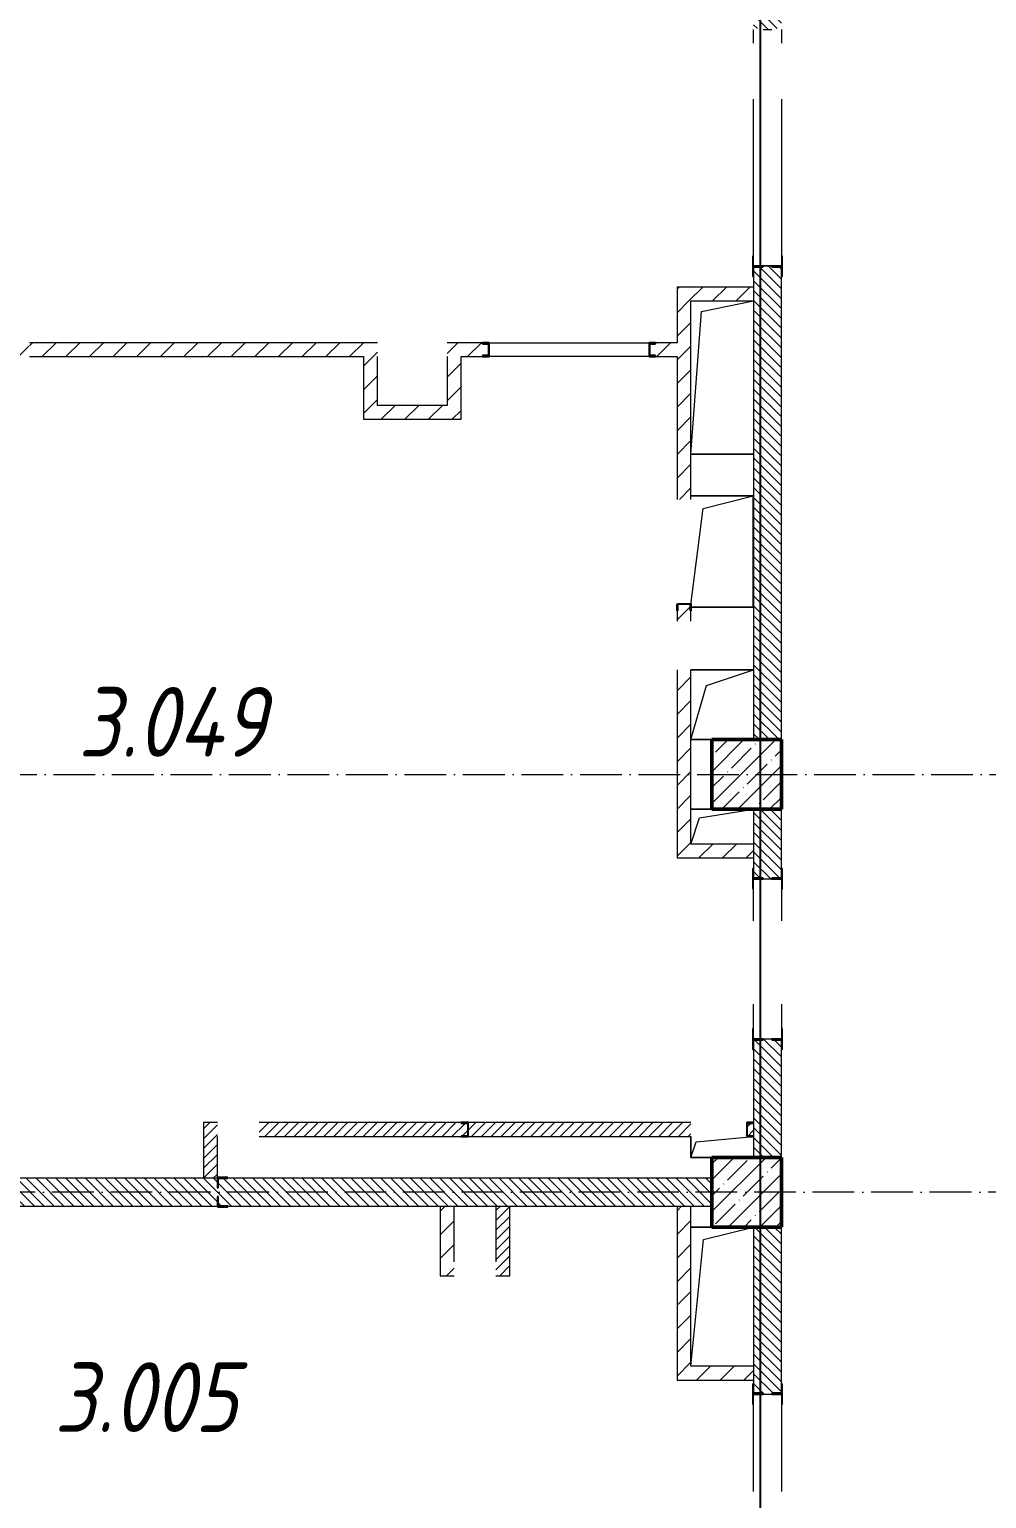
# Model space of a CAD drawing. Header units: millimetres. Extents: x -135211 to 49383, y -8033 to 228499.
# Drawn here: x -129742 to -122870, y 149213 to 159763 of the extents above; entities that cross this region are included whole.
import ezdxf

# ---------------------------------------------------------------- set-up
doc = ezdxf.new("R2010")
doc.units = ezdxf.units.MM
doc.linetypes.add('50_200_ШТРИХ_1Т_ш5_п1_п1_', pattern=[700, 500, -100, 0, -100])
for name, color, linetype, lineweight in [('A-FLOR-____-OTLN', 7, 'Continuous', 9), ('A-GENM-____-MCUT', 7, 'Continuous', 25), ('A-GENM-____-OTLN', 7, 'Continuous', 9), ('A-GENM-____-OTLN-1', 7, 'Continuous', 25), ('A-WALL-____-MCUT-3', 7, 'Continuous', 9), ('A-WALL-____-PATT-1', 7, 'Continuous', 9), ('A-WALL-FNSH-MCUT-1', 7, 'Continuous', 9), ('I-WALL-____-OTLN', 7, 'Continuous', 9), ('S-COLS-____-MCUT', 7, 'Continuous', 50), ('S-COLS-____-OTLN', 7, 'Continuous', 9), ('S-GRID-____-OTLN-1', 7, '50_200_ШТРИХ_1Т_ш5_п1_п1_', 9), ('Марки помещений', 7, 'Continuous', 9)]:
    doc.layers.add(name, color=color, linetype=linetype, lineweight=lineweight)
doc.styles.add('ISOCPEUR_I_2', font='isocpeui.ttf', dxfattribs={"width": 0.85, "height": 2.3})
pattern_1 = [(45, (-129942.25, 127932.03), (-84.8528, 84.8528), [])]
pattern_2 = [(135, (-129942.255, 127932.027), (-35.35534, -35.35534), [])]
pattern_3 = [(45, (-129942.255, 127932.027), (-35.35534, 35.35534), [])]

# ---------------------------------------------------------------- blocks, each defined once
blk = doc.blocks.new('BSC_Колонна _Прямоугольная - 500х500-V44-АР1_План отверстий 3 этажа в осях 1-64_А-ГГ')
at = {"layer": 'S-COLS-____-OTLN'}
h = blk.add_hatch(dxfattribs=at)
h.set_pattern_fill('FP_81', color=256, style=0, pattern_type=2)
h.set_pattern_definition([(45, (-5350, -26481.04), (-114.0493, 114.0493), []), (45, (-5235.95, -26481.04), (-114.0493, 114.0493), [201.613, -40.323, 3.353, -36.97])])
h.paths.add_polyline_path([(-250, -250), (250, -250), (250, 250), (-250, 250)], flags=0)
at = {"layer": 'S-COLS-____-MCUT'}
for p, q in [((250, 250), (-250, 250)), ((-250, 250), (-250, -250)), ((250, -250), (250, 250)), ((-250, -250), (250, -250))]:
    blk.add_line(p, q, dxfattribs=at)
blk = doc.blocks.new('BSC_Колонна _Прямоугольная - 500х500-V51-АР1_План отверстий 3 этажа в осях 1-64_А-ГГ')
at = {"layer": 'S-COLS-____-OTLN'}
h = blk.add_hatch(dxfattribs=at)
h.set_pattern_fill('FP_88', color=256, style=0, pattern_type=2)
h.set_pattern_definition([(45, (-5350, -23481.04), (-114.0493, 114.0493), []), (45, (-5235.95, -23481.04), (-114.0493, 114.0493), [201.613, -40.323, 3.353, -36.97])])
h.paths.add_polyline_path([(-250, -250), (250, -250), (250, 250), (-250, 250)], flags=0)
at = {"layer": 'S-COLS-____-MCUT'}
for p, q in [((250, 250), (-250, 250)), ((-250, 250), (-250, -250)), ((250, -250), (250, 250)), ((-250, -250), (250, -250))]:
    blk.add_line(p, q, dxfattribs=at)
blk = doc.blocks.new('154_Стойка_СКБ_Швеллер - СМ-2180_100-28318692-АР1_План отверстий 3 этажа в осях 1-64_А-ГГ')
at = {"layer": 'A-GENM-____-MCUT'}
for p, q in [((171, 50), (125, 50)), ((125, 50), (125, -50)), ((129.5, 42.4), (171, 42.4)), ((129.5, -42.4), (129.5, 42.4)), ((171, 42.4), (171, 50)), ((125, -50), (171, -50)), ((171, -42.4), (129.5, -42.4)), ((171, -50), (171, -42.4))]:
    blk.add_line(p, q, dxfattribs=at)
blk = doc.blocks.new('Фахверк_СКБ_Уголок - 200_3550-28187522-АР1_План отверстий 3 этажа в осях 1-64_А-ГГ')
at = {"layer": 'A-GENM-____-MCUT'}
for p, q in [((125, 156), (50, 156)), ((50, 156), (50, 150)), ((50, 150), (119, 150)), ((119, 150), (119, 81)), ((125, 81), (125, 156)), ((119, 81), (125, 81)), ((125, 19), (119, 19)), ((119, 19), (119, -50)), ((125, -56), (125, 19)), ((119, -50), (50, -50)), ((50, -50), (50, -56)), ((50, -56), (125, -56))]:
    blk.add_line(p, q, dxfattribs=at)
blk = doc.blocks.new('154_Фахверк_СКБ_Швеллер - Тип_100_3960-28331862-АР1_План отверстий 3 этажа в осях 1-64_А-ГГ')
at = {"layer": 'A-GENM-____-MCUT'}
for p, q in [((175, 50), (125, 50)), ((125, 50), (125, -50)), ((128, 47), (175, 47)), ((128, -47), (128, 47)), ((175, 47), (175, 50)), ((125, -50), (175, -50)), ((175, -47), (128, -47)), ((175, -50), (175, -47))]:
    blk.add_line(p, q, dxfattribs=at)
blk = doc.blocks.new('154_Стойка_СКБ_Уголок - СМ-2180_200-28268025-АР1_План отверстий 3 этажа в осях 1-64_А-ГГ')
at = {"layer": 'A-GENM-____-MCUT'}
for p, q in [((125, 156), (125, 81)), ((200, 156), (125, 156)), ((131, 81), (131, 150)), ((131, 150), (200, 150)), ((200, 150), (200, 156)), ((125, 81), (131, 81)), ((131, 19), (125, 19)), ((125, 19), (125, -56)), ((131, -50), (131, 19)), ((125, -56), (200, -56)), ((200, -50), (131, -50)), ((200, -56), (200, -50))]:
    blk.add_line(p, q, dxfattribs=at)
blk = doc.blocks.new('Стойка_Влож_Уголок_Опорный - Уголок-28213941-АР1_План отверстий 3 этажа в осях 1-64_А-ГГ')
at = {"layer": 'A-GENM-____-OTLN'}
for p, q in [((-212, -6), (-212, 0)), ((0, 0), (0, -6)), ((-212, -75), (-212, -6)), ((-212, -6), (-206, -6)), ((-212, -75), (-206, -75)), ((-6, -6), (0, -6)), ((-6, -75), (0, -75)), ((0, -6), (0, -75))]:
    blk.add_line(p, q, dxfattribs=at)
blk = doc.blocks.new('154_Стойка_СКБ_Уголок - СМ-2480_200-28346303-АР1_План отверстий 3 этажа в осях 1-64_А-ГГ')
at = {"layer": 'A-GENM-____-MCUT'}
for p, q in [((125, 156), (125, 81)), ((200, 156), (125, 156)), ((131, 81), (131, 150)), ((131, 150), (200, 150)), ((200, 150), (200, 156)), ((125, 81), (131, 81)), ((131, 19), (125, 19)), ((125, 19), (125, -56)), ((131, -50), (131, 19)), ((125, -56), (200, -56)), ((200, -50), (131, -50)), ((200, -56), (200, -50))]:
    blk.add_line(p, q, dxfattribs=at)
blk = doc.blocks.new('Стойка_Влож_Полоса боковая - Полоса-28213942-АР1_План отверстий 3 этажа в осях 1-64_А-ГГ')
at = {"layer": 'A-GENM-____-OTLN'}
for p, q in [((-5, 60), (0, 60)), ((-5, -60), (-5, 60)), ((0, 31), (0, -31)), ((0, -60), (-5, -60))]:
    blk.add_line(p, q, dxfattribs=at)
blk = doc.blocks.new('154_Фахверк_СКБ_Швеллер - Тип_100_3960-V166-АР1_План отверстий 3 этажа в осях 1-64_А-ГГ')
at = {"layer": 'A-GENM-____-MCUT'}
for p, q in [((125, 50), (175, 50)), ((128, 47), (128, -47)), ((175, 47), (128, 47)), ((175, 50), (175, 47)), ((175, -50), (125, -50)), ((128, -47), (175, -47)), ((175, -47), (175, -50))]:
    blk.add_line(p, q, dxfattribs=at)
blk = doc.blocks.new('154_Фахверк_СКБ_Швеллер - Тип_100_3960_зеркало-29769493-АР1_План отверстий 3 этажа в осях 1-64_А-ГГ')
at = {"layer": 'A-GENM-____-MCUT'}
for p, q in [((175, 50), (125, 50)), ((125, 50), (125, -50)), ((128, 47), (175, 47)), ((128, -47), (128, 47)), ((175, 47), (175, 50)), ((125, -50), (175, -50)), ((175, -47), (128, -47)), ((175, -50), (175, -47))]:
    blk.add_line(p, q, dxfattribs=at)
blk = doc.blocks.new('AR_Отверстие прямоугольное _в плите_ - AR_Отверстие прямоугольное _в плите_-30459275-АР1_План отверстий 3 этажа в осях 1-64_А-ГГ')
at = {"layer": 'A-GENM-____-OTLN'}
for p, q in [((-225, 75), (-225, -75)), ((-225, -75), (-188, 37)), ((-188, 37), (225, 75)), ((-225, -75), (-75, -75))]:
    blk.add_line(p, q, dxfattribs=at)
blk = doc.blocks.new('AR_Отверстие прямоугольное _в плите_ - AR_Отверстие прямоугольное _в плите_-30552560-АР1_План отверстий 3 этажа в осях 1-64_А-ГГ')
at = {"layer": 'A-GENM-____-OTLN'}
for p, q in [((-75, 500), (-225, 500)), ((-135, 410), (225, 500)), ((-225, -500), (-135, 410))]:
    blk.add_line(p, q, dxfattribs=at)
blk = doc.blocks.new('AR_Отверстие прямоугольное _в плите_ - AR_Отверстие прямоугольное _в плите_-30552862-АР1_План отверстий 3 этажа в осях 1-64_А-ГГ')
at = {"layer": 'A-GENM-____-OTLN'}
for p, q in [((225, 400), (-223, 400)), ((-135, 310), (225, 400)), ((225, -400), (225, 400)), ((-223, -382), (-135, 310)), ((-223, -400), (225, -400))]:
    blk.add_line(p, q, dxfattribs=at)
blk = doc.blocks.new('AR_Отверстие прямоугольное _в плите_ - AR_Отверстие прямоугольное _в плите_-V201-АР1_План отверстий 3 этажа в осях 1-64_А-ГГ')
at = {"layer": 'A-GENM-____-OTLN'}
for p, q in [((-75, 125), (-225, 125)), ((-163, 63), (225, 125)), ((-225, -125), (-163, 63))]:
    blk.add_line(p, q, dxfattribs=at)
blk = doc.blocks.new('AR_Отверстие прямоугольное _в плите_ - AR_Отверстие прямоугольное _в плите_-30552917-АР1_План отверстий 3 этажа в осях 1-64_А-ГГ')
at = {"layer": 'A-GENM-____-OTLN'}
for p, q in [((-150, 475), (225, 550)), ((-225, -550), (-150, 475)), ((-225, -550), (225, -550))]:
    blk.add_line(p, q, dxfattribs=at)
blk = doc.blocks.new('AR_Отверстие прямоугольное _в плите_ - AR_Отверстие прямоугольное _в плите_-30459894-АР1_План отверстий 3 этажа в осях 1-64_А-ГГ')
at = {"layer": 'A-GENM-____-OTLN'}
for p, q in [((225, 250), (-225, 250)), ((-113, 138), (225, 250)), ((-225, -250), (-113, 138)), ((-225, -250), (-75, -250))]:
    blk.add_line(p, q, dxfattribs=at)

msp = doc.modelspace()

# ---------------------------------------------------------------- hatches: boundary and pattern name
at = {"layer": 'A-WALL-____-PATT-1'}
h = msp.add_hatch(dxfattribs=at)
h.set_pattern_fill('FP_6', color=256, style=0, pattern_type=2)
h.set_pattern_definition(pattern_2)
h.paths.add_polyline_path([(-124342.3, 154663.1), (-124342.3, 158057.1), (-124411.3, 158057.1), (-124411.3, 158063.1), (-124473.3, 158063.1), (-124473.3, 158057.1), (-124542.3, 158057.1), (-124542.3, 154663.1)], flags=0)
h.paths.add_polyline_path([(-124411.3, 159763.1), (-124411.3, 159769.1), (-124342.3, 159769.1), (-124342.3, 160163.1), (-124542.3, 160163.1), (-124542.3, 159769.1), (-124473.3, 159769.1), (-124473.3, 159763.1)], flags=0)
h = msp.add_hatch(dxfattribs=at)
h.set_pattern_fill('FP_4', color=256, style=0, pattern_type=2)
h.set_pattern_definition(pattern_1)
h.paths.add_polyline_path([(-124542.3, 157813.1), (-124542.3, 157913.1), (-125092.3, 157913.1), (-125092.3, 157813.1), (-124653.5, 157813.1)], flags=0)
h = msp.add_hatch(dxfattribs=at)
h.set_pattern_fill('FP_4', color=256, style=0, pattern_type=2)
h.set_pattern_definition(pattern_1)
h.paths.add_polyline_path([(-125092.3, 153913.1), (-124992.3, 153913.1), (-124992.3, 155163.1), (-125092.3, 155163.1)], flags=0)
h.paths.add_polyline_path([(-125089.3, 155513.1), (-124992.3, 155513.1), (-124992.3, 155588.1), (-124995.3, 155588.1), (-124995.3, 155635.1), (-125089.3, 155635.1), (-125089.4, 155588.1), (-125092.3, 155588.1), (-125092.3, 155513.1)], flags=0)
h.paths.add_polyline_path([(-124992.3, 156388.1), (-124992.3, 157813.1), (-125092.3, 157813.1), (-125092.3, 156388.1)], flags=0)
h = msp.add_hatch(dxfattribs=at)
h.set_pattern_fill('FP_4', color=256, style=0, pattern_type=2)
h.set_pattern_definition(pattern_1)
h.paths.add_polyline_path([(-125092.3, 157413.1), (-125092.3, 157513.1), (-125246.3, 157513.1), (-125246.3, 157505.5), (-125287.8, 157505.5), (-125287.8, 157420.7), (-125246.3, 157420.7), (-125246.3, 157413.1), (-125233, 157413.1)], flags=0)
h.paths.add_polyline_path([(-126488.3, 157413.1), (-126488.3, 157420.7), (-126446.8, 157420.7), (-126446.8, 157505.5), (-126488.3, 157505.5), (-126488.3, 157513.1), (-126742.3, 157513.1), (-126742.3, 157413.1), (-126642.3, 157413.1)], flags=0)
h.paths.add_polyline_path([(-127242.3, 157413.1), (-127242.3, 157513.1), (-129742.3, 157513.1), (-129742.3, 157413.1), (-127342.3, 157413.1)], flags=0)
h.paths.add_polyline_path([(-129792.3, 157413.1), (-129792.3, 157416.1), (-129745.3, 157416.1), (-129745.3, 157510.1), (-129792.3, 157510.1), (-129792.3, 157513.1), (-132142.3, 157513.1), (-132142.3, 157413.1), (-129955.9, 157413.1)], flags=0)
h = msp.add_hatch(dxfattribs=at)
h.set_pattern_fill('FP_4', color=256, style=0, pattern_type=2)
h.set_pattern_definition(pattern_1)
h.paths.add_polyline_path([(-127242.3, 156963.1), (-127242.3, 157413.1), (-127342.3, 157413.1), (-127342.3, 156963.1)], flags=0)
h = msp.add_hatch(dxfattribs=at)
h.set_pattern_fill('FP_4', color=256, style=0, pattern_type=2)
h.set_pattern_definition(pattern_1)
h.paths.add_polyline_path([(-126642.3, 156963.1), (-126642.3, 157413.1), (-126742.3, 157413.1), (-126742.3, 156963.1)], flags=0)
h = msp.add_hatch(dxfattribs=at)
h.set_pattern_fill('FP_4', color=256, style=0, pattern_type=2)
h.set_pattern_definition(pattern_1)
h.paths.add_polyline_path([(-126742.3, 156963.1), (-126742.3, 157063.1), (-127242.3, 157063.1), (-127242.3, 156963.1)], flags=0)
h = msp.add_hatch(dxfattribs=at)
h.set_pattern_fill('FP_6', color=256, style=0, pattern_type=2)
h.set_pattern_definition(pattern_2)
h.paths.add_polyline_path([(-124542.3, 151663.1), (-124342.3, 151663.1), (-124342.3, 152507.1), (-124411.3, 152507.1), (-124411.3, 152513.1), (-124473.3, 152513.1), (-124473.3, 152507.1), (-124542.3, 152507.1), (-124542.3, 151813.1)], flags=0)
h.paths.add_polyline_path([(-124411.3, 153663.1), (-124411.3, 153669.1), (-124342.3, 153669.1), (-124342.3, 154163.1), (-124542.3, 154163.1), (-124542.3, 153669.1), (-124473.3, 153669.1), (-124473.3, 153663.1)], flags=0)
h = msp.add_hatch(dxfattribs=at)
h.set_pattern_fill('FP_4', color=256, style=0, pattern_type=2)
h.set_pattern_definition(pattern_1)
h.paths.add_polyline_path([(-124542.3, 153813.1), (-124542.3, 153913.1), (-125092.3, 153913.1), (-125092.3, 153813.1), (-124653.5, 153813.1)], flags=0)
h = msp.add_hatch(dxfattribs=at)
h.set_pattern_fill('FP_5', color=256, style=0, pattern_type=2)
h.set_pattern_definition(pattern_3)
h.paths.add_polyline_path([(-128392.3, 151513.1), (-128392.3, 151913.1), (-128492.3, 151913.1), (-128492.3, 151513.1)], flags=0)
h = msp.add_hatch(dxfattribs=at)
h.set_pattern_fill('FP_5', color=256, style=0, pattern_type=2)
h.set_pattern_definition(pattern_3)
h.paths.add_polyline_path([(-128092.3, 151813.1), (-126642.3, 151813.1), (-126642.3, 151816.1), (-126595.3, 151816.1), (-126595.3, 151910.1), (-126642.3, 151910.1), (-126642.3, 151913.1), (-128092.3, 151913.1), (-128092.3, 151816.1)], flags=0)
h.paths.add_polyline_path([(-124992.3, 151813.1), (-124992.3, 151913.1), (-126592.3, 151913.1), (-126592.3, 151813.1), (-126421, 151813.1)], flags=0)
h.paths.add_polyline_path([(-124589.3, 151816.1), (-124542.3, 151816.1), (-124542.3, 151910.1), (-124589.3, 151910.1)], flags=0)
h = msp.add_hatch(dxfattribs=at)
h.set_pattern_fill('FP_6', color=256, style=0, pattern_type=2)
h.set_pattern_definition(pattern_2)
h.paths.add_polyline_path([(-124842.3, 151313.1), (-124842.3, 151513.1), (-128386.3, 151513.1), (-128386.3, 151444.1), (-128392.3, 151444.1), (-128392.3, 151513.1), (-131892.3, 151513.1), (-131892.3, 151313.1), (-128392.3, 151313.1), (-128392.3, 151382.1), (-128386.3, 151382.1), (-128386.3, 151313.1), (-126421, 151313.1)], flags=0)
h = msp.add_hatch(dxfattribs=at)
h.set_pattern_fill('FP_4', color=256, style=0, pattern_type=2)
h.set_pattern_definition(pattern_1)
h.paths.add_polyline_path([(-126792.3, 150813.1), (-126692.3, 150813.1), (-126692.3, 151313.1), (-126792.3, 151313.1)], flags=0)
h = msp.add_hatch(dxfattribs=at)
h.set_pattern_fill('FP_5', color=256, style=0, pattern_type=2)
h.set_pattern_definition(pattern_3)
h.paths.add_polyline_path([(-126392.3, 150813.1), (-126292.3, 150813.1), (-126292.3, 151313.1), (-126392.3, 151313.1), (-126392.3, 150913.1)], flags=0)
h = msp.add_hatch(dxfattribs=at)
h.set_pattern_fill('FP_4', color=256, style=0, pattern_type=2)
h.set_pattern_definition(pattern_1)
h.paths.add_polyline_path([(-124992.3, 150063.1), (-124992.3, 151313.1), (-125092.3, 151313.1), (-125092.3, 150063.1)], flags=0)
h = msp.add_hatch(dxfattribs=at)
h.set_pattern_fill('FP_6', color=256, style=0, pattern_type=2)
h.set_pattern_definition(pattern_2)
h.paths.add_polyline_path([(-124342.3, 145663.1), (-124342.3, 145957.1), (-124411.3, 145957.1), (-124411.3, 145963.1), (-124473.3, 145963.1), (-124473.3, 145957.1), (-124542.3, 145957.1), (-124542.3, 145663.1)], flags=0)
h.paths.add_polyline_path([(-124367.9, 147113.1), (-124342.3, 147113.1), (-124342.3, 147853.1), (-124542.3, 147853.1), (-124542.3, 147113.1)], flags=0)
h.paths.add_polyline_path([(-124342.3, 148253.1), (-124342.3, 148807.1), (-124411.3, 148807.1), (-124411.3, 148813.1), (-124473.3, 148813.1), (-124473.3, 148807.1), (-124542.3, 148807.1), (-124542.3, 148253.1), (-124473.3, 148253.1)], flags=0)
h.paths.add_polyline_path([(-124411.3, 149963.1), (-124411.3, 149969.1), (-124342.3, 149969.1), (-124342.3, 151163.1), (-124542.3, 151163.1), (-124542.3, 149969.1), (-124473.3, 149969.1), (-124473.3, 149963.1)], flags=0)
h = msp.add_hatch(dxfattribs=at)
h.set_pattern_fill('FP_4', color=256, style=0, pattern_type=2)
h.set_pattern_definition(pattern_1)
h.paths.add_polyline_path([(-124992.3, 150063.1), (-124542.3, 150063.1), (-124542.3, 150163.1), (-124992.3, 150163.1)], flags=0)

# ---------------------------------------------------------------- linework, layer by layer
at = {"color": 251, "ltscale": 0.6, "true_color": 0x636466}
msp.add_line((-124492.3, 123449.4), (-124492.3, 177813), dxfattribs=at)
at = {"layer": 'A-FLOR-____-OTLN'}
for p, q in [((-124542.3, 156713.1), (-124992.3, 156713.1)), ((-124992.3, 156413.1), (-124544.5, 156413.1)), ((-124544.5, 156413.1), (-124544.5, 155613.1)), ((-124544.5, 155613.1), (-124992.3, 155613.1)), ((-124992.3, 155163.1), (-124542.3, 155163.1)), ((-124842.3, 154663.1), (-124992.3, 154663.1)), ((-124992.3, 154163.1), (-124842.3, 154163.1)), ((-124992.3, 151663.1), (-124992.3, 151813.1)), ((-124842.3, 151663.1), (-124992.3, 151663.1)), ((-124992.3, 151163.1), (-124842.3, 151163.1))]:
    msp.add_line(p, q, dxfattribs=at)
at = {"layer": 'A-WALL-____-MCUT-3'}
for p, q in [((-124473.3, 159763.1), (-124411.3, 159763.1)), ((-124542.3, 157988.1), (-124542.3, 154663.1)), ((-124342.3, 154663.1), (-124342.3, 157988.1)), ((-124542.3, 154163.1), (-124542.3, 153738.1)), ((-124342.3, 153738.1), (-124342.3, 154163.1)), ((-124473.3, 153663.1), (-124411.3, 153663.1)), ((-124411.3, 152513.1), (-124473.3, 152513.1)), ((-124542.3, 152438.1), (-124542.3, 151913.1)), ((-124342.3, 151663.1), (-124342.3, 152438.1)), ((-124542.3, 151910.1), (-124542.3, 151816.1)), ((-124542.3, 151813.1), (-124542.3, 151663.1)), ((-128392.3, 151513.1), (-131892.3, 151513.1)), ((-124842.3, 151513.1), (-128317.3, 151513.1)), ((-131892.3, 151313.1), (-128392.3, 151313.1)), ((-128317.3, 151313.1), (-124842.3, 151313.1)), ((-124542.3, 151163.1), (-124542.3, 150038.1)), ((-124342.3, 150038.1), (-124342.3, 151163.1)), ((-124473.3, 149963.1), (-124411.3, 149963.1))]:
    msp.add_line(p, q, dxfattribs=at)
at = {"layer": 'A-WALL-FNSH-MCUT-1'}
for p, q in [((-125092.3, 157913.1), (-125092.3, 157513.1)), ((-124542.3, 157913.1), (-125092.3, 157913.1)), ((-124992.3, 156388.1), (-124992.3, 157813.1)), ((-124992.3, 157813.1), (-124542.3, 157813.1)), ((-127242.3, 157513.1), (-129742.3, 157513.1)), ((-126488.3, 157513.1), (-126742.3, 157513.1)), ((-125092.3, 157513.1), (-125246.3, 157513.1)), ((-129742.3, 157413.1), (-127342.3, 157413.1)), ((-127342.3, 157413.1), (-127342.3, 156963.1)), ((-127242.3, 157063.1), (-127242.3, 157413.1)), ((-126742.3, 157413.1), (-126742.3, 157063.1)), ((-126642.3, 157413.1), (-126488.3, 157413.1)), ((-126642.3, 156963.1), (-126642.3, 157413.1)), ((-125246.3, 157413.1), (-125092.3, 157413.1)), ((-125092.3, 157413.1), (-125092.3, 156388.1)), ((-126742.3, 157063.1), (-127242.3, 157063.1)), ((-127342.3, 156963.1), (-126642.3, 156963.1)), ((-125092.3, 155588.1), (-125092.3, 155513.1)), ((-124992.3, 155513.1), (-124992.3, 155588.1)), ((-125092.3, 155163.1), (-125092.3, 153813.1)), ((-124992.3, 153913.1), (-124992.3, 155163.1)), ((-124542.3, 153913.1), (-124992.3, 153913.1)), ((-125092.3, 153813.1), (-124542.3, 153813.1)), ((-128492.3, 151913.1), (-128492.3, 151513.1)), ((-128392.3, 151913.1), (-128492.3, 151913.1)), ((-126642.3, 151913.1), (-128092.3, 151913.1)), ((-124992.3, 151913.1), (-126592.3, 151913.1)), ((-128392.3, 151519.1), (-128392.3, 151813.1)), ((-128092.3, 151813.1), (-126642.3, 151813.1)), ((-126592.3, 151813.1), (-124992.3, 151813.1)), ((-126792.3, 151313.1), (-126792.3, 150813.1)), ((-126692.3, 150913.1), (-126692.3, 151313.1)), ((-126392.3, 151313.1), (-126392.3, 150913.1)), ((-126292.3, 150813.1), (-126292.3, 151313.1)), ((-125092.3, 151313.1), (-125092.3, 150063.1)), ((-124992.3, 150163.1), (-124992.3, 151313.1)), ((-126792.3, 150813.1), (-126692.3, 150813.1)), ((-126392.3, 150813.1), (-126292.3, 150813.1)), ((-124542.3, 150163.1), (-124992.3, 150163.1)), ((-125092.3, 150063.1), (-124542.3, 150063.1))]:
    msp.add_line(p, q, dxfattribs=at)
at = {"layer": 'I-WALL-____-OTLN'}
for p, q in [((-124542.3, 159663.1), (-124542.3, 159763.1)), ((-124342.3, 159763.1), (-124342.3, 159663.1)), ((-124542.3, 158063.1), (-124542.3, 159263.1)), ((-124342.3, 159263.1), (-124342.3, 158063.1)), ((-126442.3, 157513.1), (-125292.3, 157513.1)), ((-125292.3, 157413.1), (-126442.3, 157413.1)), ((-124542.3, 153363.1), (-124542.3, 153663.1)), ((-124342.3, 153663.1), (-124342.3, 153363.1)), ((-124542.3, 152513.1), (-124542.3, 152763.1)), ((-124342.3, 152763.1), (-124342.3, 152513.1)), ((-124542.3, 149263.1), (-124542.3, 149963.1)), ((-124342.3, 149963.1), (-124342.3, 149263.1))]:
    msp.add_line(p, q, dxfattribs=at)
at = {"layer": 'S-GRID-____-OTLN-1', "color": 251, "ltscale": 0.6, "true_color": 0x636466}
for p, q in [((-134611, 154413.1), (-103234.5, 154413.1)), ((-103234.5, 151413.1), (-134611, 151413.1))]:
    msp.add_line(p, q, dxfattribs=at)

# ---------------------------------------------------------------- block references
at = {"layer": 'A-GENM-____-OTLN'}
for name, p, rotation in [('Стойка_Влож_Уголок_Опорный - Уголок-28213941-АР1_План отверстий 3 этажа в осях 1-64_А-ГГ', (-124548.3, 158063.1), 180), ('Стойка_Влож_Полоса боковая - Полоса-28213942-АР1_План отверстий 3 этажа в осях 1-64_А-ГГ', (-124442.3, 158063.1), 269.9999999999999), ('Стойка_Влож_Уголок_Опорный - Уголок-28213941-АР1_План отверстий 3 этажа в осях 1-64_А-ГГ', (-124548.3, 152513.1), 180)]:
    msp.add_blockref(name, p, dxfattribs=dict(at, rotation=rotation))
for name, p in [('AR_Отверстие прямоугольное _в плите_ - AR_Отверстие прямоугольное _в плите_-30552917-АР1_План отверстий 3 этажа в осях 1-64_А-ГГ', (-124767.3, 157263.1)), ('AR_Отверстие прямоугольное _в плите_ - AR_Отверстие прямоугольное _в плите_-30552862-АР1_План отверстий 3 этажа в осях 1-64_А-ГГ', (-124769.5, 156013.1)), ('AR_Отверстие прямоугольное _в плите_ - AR_Отверстие прямоугольное _в плите_-30459894-АР1_План отверстий 3 этажа в осях 1-64_А-ГГ', (-124767.3, 154913.1)), ('AR_Отверстие прямоугольное _в плите_ - AR_Отверстие прямоугольное _в плите_-V201-АР1_План отверстий 3 этажа в осях 1-64_А-ГГ', (-124767.3, 154038.1)), ('Стойка_Влож_Уголок_Опорный - Уголок-28213941-АР1_План отверстий 3 этажа в осях 1-64_А-ГГ', (-124336.3, 153663.1)), ('AR_Отверстие прямоугольное _в плите_ - AR_Отверстие прямоугольное _в плите_-30459275-АР1_План отверстий 3 этажа в осях 1-64_А-ГГ', (-124767.3, 151738.1)), ('AR_Отверстие прямоугольное _в плите_ - AR_Отверстие прямоугольное _в плите_-30552560-АР1_План отверстий 3 этажа в осях 1-64_А-ГГ', (-124767.3, 150663.1)), ('Стойка_Влож_Уголок_Опорный - Уголок-28213941-АР1_План отверстий 3 этажа в осях 1-64_А-ГГ', (-124336.3, 149963.1))]:
    msp.add_blockref(name, p, dxfattribs=at)
at = {"layer": 'A-GENM-____-OTLN-1'}
for name, p, rotation in [('154_Стойка_СКБ_Уголок - СМ-2480_200-28346303-АР1_План отверстий 3 этажа в осях 1-64_А-ГГ', (-124492.3, 158188.1), 269.9999999999999), ('154_Стойка_СКБ_Швеллер - СМ-2180_100-28318692-АР1_План отверстий 3 этажа в осях 1-64_А-ГГ', (-126317.3, 157463.1), 180), ('154_Фахверк_СКБ_Швеллер - Тип_100_3960-V166-АР1_План отверстий 3 этажа в осях 1-64_А-ГГ', (-125042.3, 155763.1), 269.9999999999999), ('154_Стойка_СКБ_Уголок - СМ-2180_200-28268025-АР1_План отверстий 3 этажа в осях 1-64_А-ГГ', (-124392.3, 153538.1), 89.99999999999991), ('154_Стойка_СКБ_Уголок - СМ-2180_200-28268025-АР1_План отверстий 3 этажа в осях 1-64_А-ГГ', (-124492.3, 152638.1), 269.9999999999999), ('154_Фахверк_СКБ_Швеллер - Тип_100_3960-28331862-АР1_План отверстий 3 этажа в осях 1-64_А-ГГ', (-126467.3, 151863.1), 180), ('Фахверк_СКБ_Уголок - 200_3550-28187522-АР1_План отверстий 3 этажа в осях 1-64_А-ГГ', (-128267.3, 151463.1), 180), ('154_Стойка_СКБ_Уголок - СМ-2180_200-28268025-АР1_План отверстий 3 этажа в осях 1-64_А-ГГ', (-124392.3, 149838.1), 89.99999999999991)]:
    msp.add_blockref(name, p, dxfattribs=dict(at, rotation=rotation))
for name, p in [('154_Стойка_СКБ_Швеллер - СМ-2180_100-28318692-АР1_План отверстий 3 этажа в осях 1-64_А-ГГ', (-125417.3, 157463.1)), ('154_Фахверк_СКБ_Швеллер - Тип_100_3960_зеркало-29769493-АР1_План отверстий 3 этажа в осях 1-64_А-ГГ', (-124717.3, 151863.1))]:
    msp.add_blockref(name, p, dxfattribs=at)
at = {"layer": 'S-COLS-____-OTLN'}
for name, p in [('BSC_Колонна _Прямоугольная - 500х500-V44-АР1_План отверстий 3 этажа в осях 1-64_А-ГГ', (-124592.3, 154413.1)), ('BSC_Колонна _Прямоугольная - 500х500-V51-АР1_План отверстий 3 этажа в осях 1-64_А-ГГ', (-124592.3, 151413.1))]:
    msp.add_blockref(name, p, dxfattribs=at)

# ---------------------------------------------------------------- texts
at = {"layer": 'Марки помещений', "char_height": 500, "attachment_point": 1, "style": 'ISOCPEUR_I_2'}
for s, insert, width in [('3.049', (-129392, 155040.6), 817.721), ('3.005', (-129563.2, 150191.7), 785.654)]:
    msp.add_mtext(s, dxfattribs=dict(at, insert=insert, width=width))

doc.saveas('drawing.dxf')
